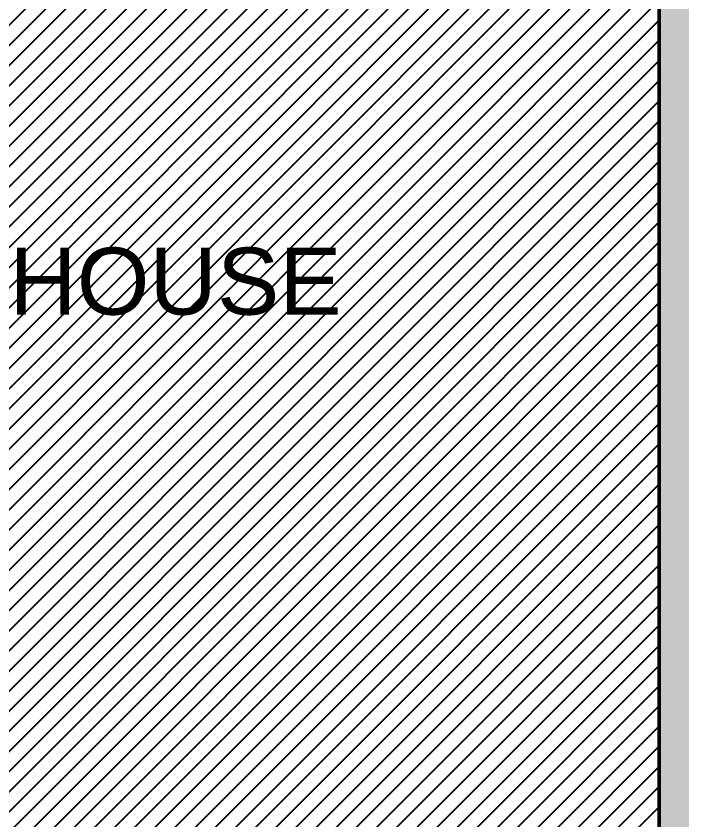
# Model space of a CAD drawing. Header units: millimetres. Extents: x -18002 to 19000, y -38859 to 21000.
# Drawn here: x -11998 to -7500, y 9625 to 14994 of the extents above; entities that cross this region are included whole.
import ezdxf

# ---------------------------------------------------------------- set-up
doc = ezdxf.new("R2010")
doc.units = ezdxf.units.MM
for name, color, linetype, lineweight in [('A Anno Text', 6, 'Continuous', 25), ('A Wall', 7, 'Continuous', 50), ('K-Hatch', 7, 'Continuous', 25)]:
    doc.layers.add(name, color=color, linetype=linetype, lineweight=lineweight)
doc.styles.get("Standard").update_dxf_attribs({"font": 'arial.ttf'})

msp = doc.modelspace()

# ---------------------------------------------------------------- hatches: boundary and pattern name
at = {"layer": 'K-Hatch', "linetype": 'Continuous'}
h = msp.add_hatch(color=256, dxfattribs=at)
h.dxf.hatch_style = 1
h.paths.add_polyline_path([(-14500, 8000), (-7500, 8000), (-7500, 18000), (-14500, 18000)])
h.paths.add_polyline_path([(-14300, 17800), (-7700, 17800), (-7700, 8200), (-14300, 8200)], flags=16)
h = msp.add_hatch(dxfattribs=at)
h.set_pattern_fill('ANSI31', color=256, scale=30)
h.set_pattern_definition([(45, (9e-13, 3000), (-67.3519, 67.3519), [])])
h.paths.add_polyline_path([(-14300, 8200), (-7700, 8200), (-7700, 17800), (-14300, 17800)])
h.paths.add_polyline_path([(-12158.6, 12876.6), (-9705.5, 12876.6), (-9705.5, 13570.8), (-12158.6, 13570.8)], flags=24)

# ---------------------------------------------------------------- linework, layer by layer
at = {"layer": 'A Wall', "linetype": 'Continuous'}
msp.add_line((-7700, 17800), (-7700, 8200), dxfattribs=at)

# ---------------------------------------------------------------- texts
at = {"layer": 'A Anno Text'}
msp.add_text('HOUSE', height=447.21, dxfattribs=at).set_placement((-12042.9, 12999.9))

doc.saveas('drawing.dxf')
